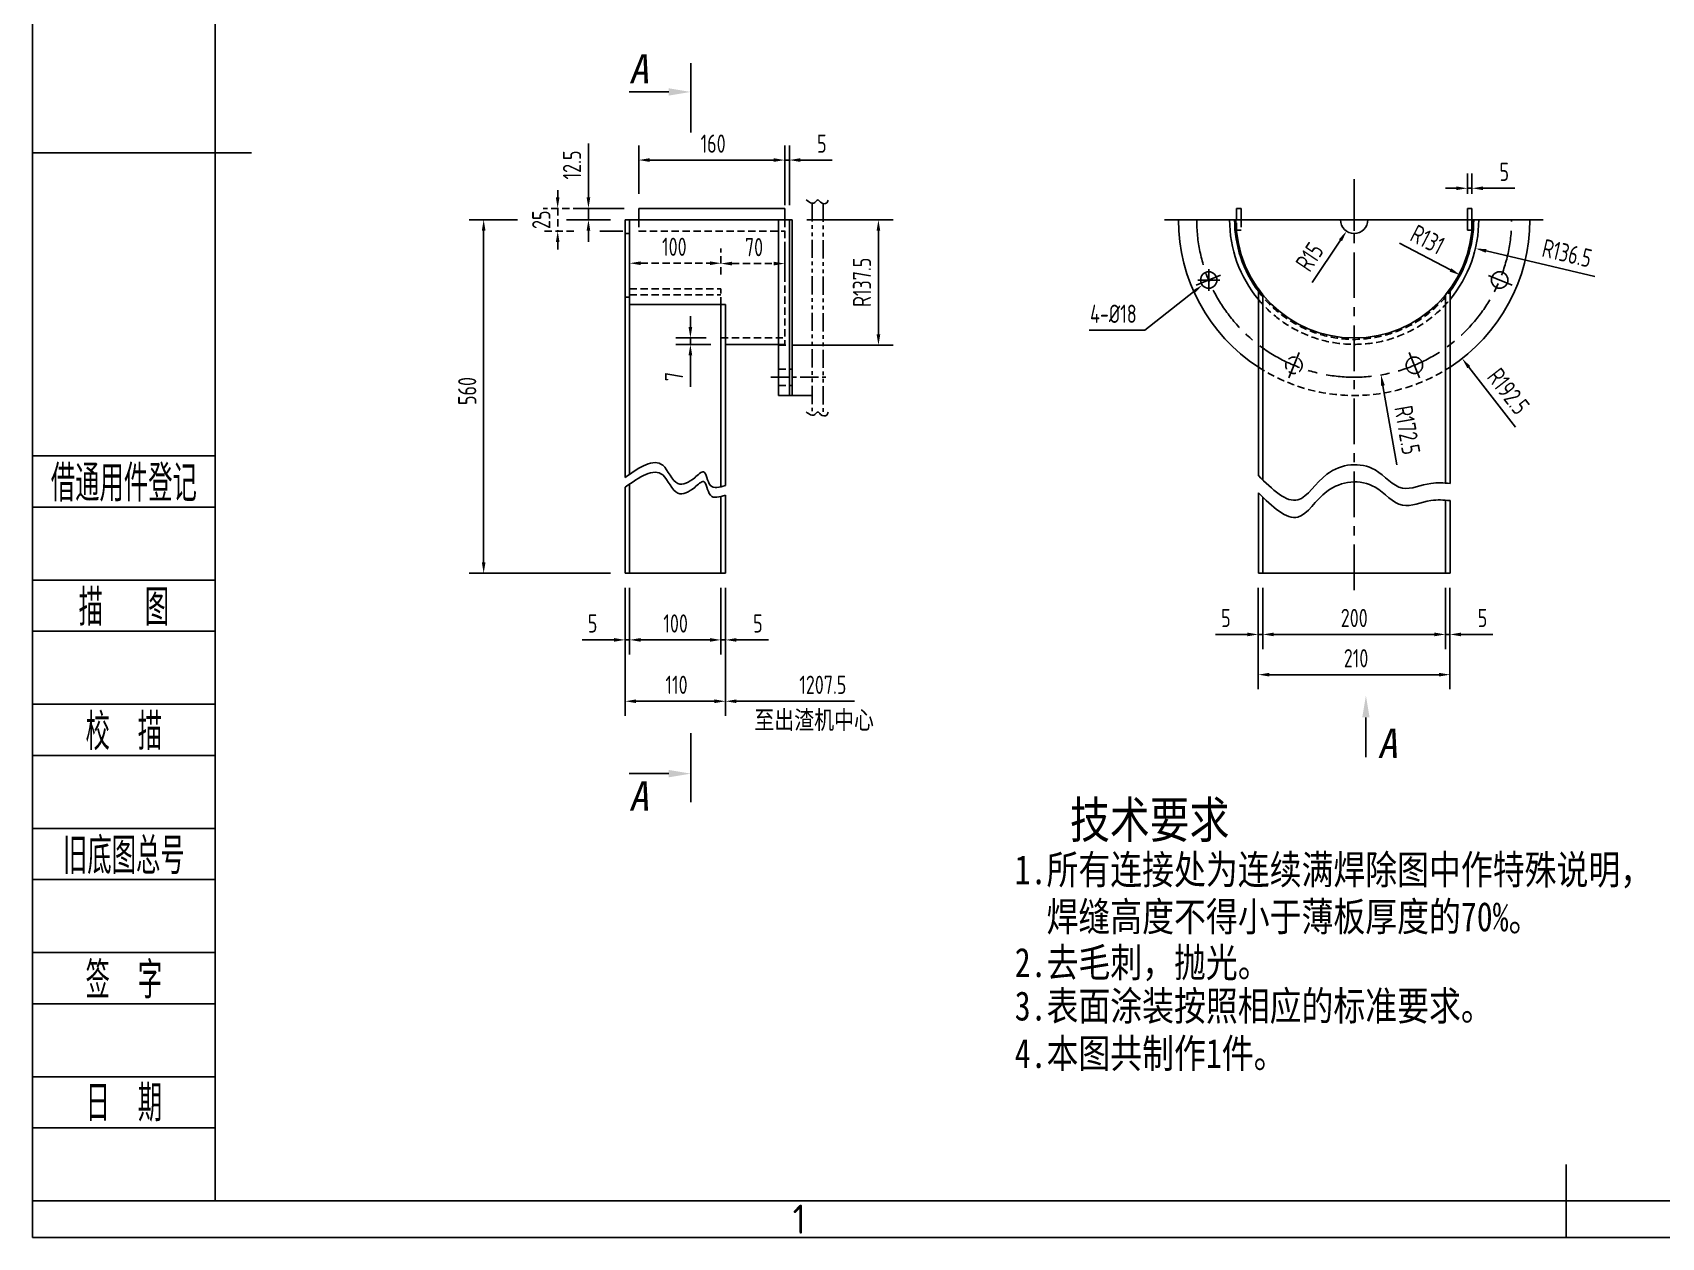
# Model space of a CAD drawing. Header units: millimetres. Extents: x -200 to 3160, y -40 to 2336.
# Drawn here: x -200 to 1585, y -40 to 1280 of the extents above; entities that cross this region are included whole.
import ezdxf
from ezdxf.enums import TextEntityAlignment as Align

# ---------------------------------------------------------------- set-up
doc = ezdxf.new("R2010")
doc.units = ezdxf.units.MM
doc.header["$LTSCALE"] = 80
for name, pattern in [('CENTER', [2, 1.25, -0.25, 0.25, -0.25]), ('DASHED', [0.75, 0.5, -0.25]), ('PHANTOM', [2.5, 1.25, -0.25, 0.25, -0.25, 0.25, -0.25])]:
    doc.linetypes.add(name, pattern=pattern)
for name, color, linetype in [('1轮廓实线层', 2, 'Continuous'), ('2细线层', 3, 'Continuous'), ('3中心线层', 1, 'CENTER'), ('4虚线层', 6, 'DASHED'), ('6文字层', 3, 'Continuous'), ('7标注层', 4, 'Continuous'), ('8符号标注层', 1, 'Continuous'), ('9双点划线层', 3, 'PHANTOM'), ('图框层', 7, 'Continuous')]:
    doc.layers.add(name, color=color, linetype=linetype)
doc.styles.add('PC_TEXTSTYLE', font='isocp.shx', dxfattribs={"width": 0.8, "bigfont": 'hzfs.shx'})
doc.styles.add('SYSTEM1', font='SIMKAI.TTF', dxfattribs={"width": 0.75})
doc.dimstyles.new('TH_GBDIM', dxfattribs={"dimscale": 8, "dimtxt": 2.5, "dimasz": 1.5, "dimexe": 2, "dimexo": 2, "dimgap": 1, "dimtad": 1, "dimdec": 1, "dimzin": 12, "dimdsep": 46, "dimtxsty": 'PC_TEXTSTYLE', "dimcen": 1.5, "dimclrd": 4, "dimclre": 4, "dimclrt": 3, "dimadec": 0, "dimazin": 0, "dimtfac": 0.714286, "dimtdec": 1, "dimtmove": 0, "dimatfit": 3, "dimfxl": 0, "dimtzin": 0, "dimlwd": -1, "dimlwe": -1, "dimarcsym": 0})

# ---------------------------------------------------------------- blocks, each defined once
blk = doc.blocks.new('*D16')
at = {"layer": '7标注层', "color": 4, "ltscale": 4}
blk.add_line((1297.4, 1048.9), (1353.4, 1019.7), dxfattribs=at)
blk.add_solid([(1354.4, 1021.5), (1352.5, 1017.9), (1364.1, 1014.1)], dxfattribs=at)
at = {"layer": 'Defpoints', "color": 0, "ltscale": 4}
for p in [(1247.9, 1074.7), (1364.1, 1014.1)]:
    blk.add_point(p, dxfattribs=at)
at = {"layer": '7标注层', "color": 3, "ltscale": 4, "insert": (1328.4, 1053), "char_height": 20, "attachment_point": 5, "rotation": 332.4571, "style": 'PC_TEXTSTYLE'}
blk.add_mtext('R131{}{}', dxfattribs=at)
blk = doc.blocks.new('*D17')
at = {"layer": '7标注层', "color": 4, "ltscale": 4}
for p, q in [((1235.9, 1074.7), (1259.9, 1074.7)), ((1247.9, 1062.7), (1247.9, 1086.7)), ((1424.5, 847.7), (1373.5, 913.3))]:
    blk.add_line(p, q, dxfattribs=at)
blk.add_solid([(1375.1, 914.5), (1371.9, 912.1), (1366.1, 922.8)], dxfattribs=at)
at = {"layer": 'Defpoints', "color": 0, "ltscale": 4}
for p in [(1247.9, 1074.7), (1366.1, 922.8)]:
    blk.add_point(p, dxfattribs=at)
at = {"layer": '7标注层', "color": 3, "ltscale": 4, "insert": (1416.9, 886.8), "char_height": 20, "attachment_point": 5, "rotation": 307.8736, "style": 'PC_TEXTSTYLE'}
blk.add_mtext('R192.5', dxfattribs=at)
blk = doc.blocks.new('*D18')
at = {"layer": '7标注层', "color": 4, "ltscale": 4}
for p, q in [((1235.9, 1074.7), (1259.9, 1074.7)), ((1247.9, 1062.7), (1247.9, 1086.7)), ((1511.6, 1012.5), (1392.5, 1040.6))]:
    blk.add_line(p, q, dxfattribs=at)
blk.add_solid([(1392.9, 1042.5), (1392, 1038.6), (1380.8, 1043.3)], dxfattribs=at)
at = {"layer": 'Defpoints', "color": 0, "ltscale": 4}
for p in [(1247.9, 1074.7), (1380.8, 1043.3)]:
    blk.add_point(p, dxfattribs=at)
at = {"layer": '7标注层', "color": 3, "ltscale": 4, "insert": (1481.2, 1038.1), "char_height": 20, "attachment_point": 5, "rotation": 346.7167, "style": 'PC_TEXTSTYLE'}
blk.add_mtext('R136.5', dxfattribs=at)
blk = doc.blocks.new('*D19')
at = {"layer": '7标注层', "color": 4, "ltscale": 4}
for p, q in [((1235.9, 1074.7), (1259.9, 1074.7)), ((1247.9, 1062.7), (1247.9, 1086.7)), ((1201.8, 1005.9), (1232.9, 1052.3))]:
    blk.add_line(p, q, dxfattribs=at)
blk.add_solid([(1231.2, 1053.4), (1234.6, 1051.2), (1239.6, 1062.2)], dxfattribs=at)
at = {"layer": 'Defpoints', "color": 0, "ltscale": 4}
for p in [(1247.9, 1074.7), (1239.6, 1062.2)]:
    blk.add_point(p, dxfattribs=at)
at = {"layer": '7标注层', "color": 3, "ltscale": 4, "insert": (1199.1, 1034.1), "char_height": 20, "attachment_point": 5, "rotation": 56.2029, "style": 'PC_TEXTSTYLE'}
blk.add_mtext('R15', dxfattribs=at)
blk = doc.blocks.new('*D20')
at = {"layer": '7标注层', "color": 4, "ltscale": 4}
for p, q in [((1235.9, 1074.7), (1259.9, 1074.7)), ((1247.9, 1062.7), (1247.9, 1086.7)), ((1294.5, 806.3), (1279.5, 892.9))]:
    blk.add_line(p, q, dxfattribs=at)
blk.add_solid([(1281.5, 893.3), (1277.5, 892.6), (1277.4, 904.8)], dxfattribs=at)
at = {"layer": 'Defpoints', "color": 0, "ltscale": 4}
for p in [(1247.9, 1074.7), (1277.4, 904.8)]:
    blk.add_point(p, dxfattribs=at)
at = {"layer": '7标注层', "color": 3, "ltscale": 4, "insert": (1306.2, 844.3), "char_height": 20, "attachment_point": 5, "rotation": 279.848, "style": 'PC_TEXTSTYLE'}
blk.add_mtext('R172.5', dxfattribs=at)
blk = doc.blocks.new('*D21')
at = {"layer": '7标注层', "color": 4, "ltscale": 4}
for p, q in [((1371.9, 1103.2), (1371.9, 1125.2)), ((1376.9, 1103.2), (1376.9, 1125.2)), ((1359.9, 1109.2), (1347.9, 1109.2)), ((1371.9, 1109.2), (1376.9, 1109.2)), ((1388.9, 1109.2), (1424, 1109.2))]:
    blk.add_line(p, q, dxfattribs=at)
for points in [[(1359.9, 1111.2), (1359.9, 1107.2), (1371.9, 1109.2)], [(1388.9, 1111.2), (1388.9, 1107.2), (1376.9, 1109.2)]]:
    blk.add_solid(points, dxfattribs=at)
at = {"layer": 'Defpoints', "color": 0, "ltscale": 4}
for p in [(1371.9, 1109.2), (1371.9, 1087.2), (1376.9, 1087.2)]:
    blk.add_point(p, dxfattribs=at)
at = {"layer": '7标注层', "color": 3, "ltscale": 4, "insert": (1412.4, 1127.2), "char_height": 20, "attachment_point": 5, "style": 'PC_TEXTSTYLE'}
blk.add_mtext('5', dxfattribs=at)
blk = doc.blocks.new('*D22')
at = {"layer": '7标注层', "color": 4, "ltscale": 4}
for p, q in [((1147.9, 671.5), (1147.9, 604.5)), ((1347.9, 671.5), (1347.9, 604.5)), ((1159.9, 620.5), (1335.9, 620.5))]:
    blk.add_line(p, q, dxfattribs=at)
for points in [[(1159.9, 622.5), (1159.9, 618.5), (1147.9, 620.5)], [(1335.9, 622.5), (1335.9, 618.5), (1347.9, 620.5)]]:
    blk.add_solid(points, dxfattribs=at)
at = {"layer": 'Defpoints', "color": 0, "ltscale": 4}
for p in [(1147.9, 687.5), (1347.9, 687.5), (1347.9, 620.5)]:
    blk.add_point(p, dxfattribs=at)
at = {"layer": '7标注层', "color": 3, "ltscale": 4, "insert": (1248, 638.5), "char_height": 20, "attachment_point": 5, "style": 'PC_TEXTSTYLE'}
blk.add_mtext('200', dxfattribs=at)
blk = doc.blocks.new('*D23')
at = {"layer": '7标注层', "color": 4, "ltscale": 4}
for p, q in [((1142.9, 671.5), (1142.9, 604.5)), ((1147.9, 671.5), (1147.9, 604.5)), ((1130.9, 620.5), (1095.9, 620.5)), ((1147.9, 620.5), (1142.9, 620.5)), ((1159.9, 620.5), (1171.9, 620.5))]:
    blk.add_line(p, q, dxfattribs=at)
for points in [[(1130.9, 622.5), (1130.9, 618.5), (1142.9, 620.5)], [(1159.9, 622.5), (1159.9, 618.5), (1147.9, 620.5)]]:
    blk.add_solid(points, dxfattribs=at)
at = {"layer": 'Defpoints', "color": 0, "ltscale": 4}
for p in [(1142.9, 687.5), (1147.9, 687.5), (1147.9, 620.5)]:
    blk.add_point(p, dxfattribs=at)
at = {"layer": '7标注层', "color": 3, "ltscale": 4, "insert": (1107.4, 638.5), "char_height": 20, "attachment_point": 5, "style": 'PC_TEXTSTYLE'}
blk.add_mtext('5', dxfattribs=at)
blk = doc.blocks.new('*D24')
at = {"layer": '7标注层', "color": 4, "ltscale": 4}
for p, q in [((1347.9, 671.5), (1347.9, 604.5)), ((1352.9, 671.5), (1352.9, 604.5)), ((1335.9, 620.5), (1323.9, 620.5)), ((1347.9, 620.5), (1352.9, 620.5)), ((1364.9, 620.5), (1400, 620.5))]:
    blk.add_line(p, q, dxfattribs=at)
for points in [[(1335.9, 622.5), (1335.9, 618.5), (1347.9, 620.5)], [(1364.9, 622.5), (1364.9, 618.5), (1352.9, 620.5)]]:
    blk.add_solid(points, dxfattribs=at)
at = {"layer": 'Defpoints', "color": 0, "ltscale": 4}
for p in [(1347.9, 687.5), (1352.9, 687.5), (1352.9, 620.5)]:
    blk.add_point(p, dxfattribs=at)
at = {"layer": '7标注层', "color": 3, "ltscale": 4, "insert": (1388.5, 638.5), "char_height": 20, "attachment_point": 5, "style": 'PC_TEXTSTYLE'}
blk.add_mtext('5', dxfattribs=at)
blk = doc.blocks.new('*D25')
at = {"layer": '7标注层', "color": 4, "ltscale": 4}
for p, q in [((1142.9, 671.5), (1142.9, 560.4)), ((1352.9, 671.5), (1352.9, 560.4)), ((1154.9, 576.4), (1340.9, 576.4))]:
    blk.add_line(p, q, dxfattribs=at)
for points in [[(1154.9, 578.4), (1154.9, 574.4), (1142.9, 576.4)], [(1340.9, 578.4), (1340.9, 574.4), (1352.9, 576.4)]]:
    blk.add_solid(points, dxfattribs=at)
at = {"layer": 'Defpoints', "color": 0, "ltscale": 4}
for p in [(1142.9, 687.5), (1352.9, 687.5), (1352.9, 576.4)]:
    blk.add_point(p, dxfattribs=at)
at = {"layer": '7标注层', "color": 3, "ltscale": 4, "insert": (1250, 594.4), "char_height": 20, "attachment_point": 5, "style": 'PC_TEXTSTYLE'}
blk.add_mtext('210', dxfattribs=at)
blk = doc.blocks.new('*D26')
at = {"layer": '7标注层', "color": 4, "ltscale": 4}
for p, q in [((1088.6, 996.7), (1088.6, 1020.7)), ((1076.6, 1008.7), (1100.6, 1008.7)), ((1072, 995.7), (1018.5, 953.7)), ((1018.5, 953.7), (957.7, 953.7))]:
    blk.add_line(p, q, dxfattribs=at)
blk.add_solid([(1070.8, 997.3), (1073.3, 994.2), (1081.5, 1003.1)], dxfattribs=at)
at = {"layer": 'Defpoints', "color": 0, "ltscale": 4}
for p in [(1081.5, 1003.1), (1095.6, 1014.3)]:
    blk.add_point(p, dxfattribs=at)
at = {"layer": '7标注层', "color": 3, "ltscale": 4, "insert": (984.1, 971.7), "char_height": 20, "attachment_point": 5, "style": 'PC_TEXTSTYLE'}
blk.add_mtext('4-%%c18{}{}', dxfattribs=at)
blk = doc.blocks.new('*D37')
at = {"layer": '7标注层', "color": 4, "ltscale": 4}
for p, q in [((648.1, 1074.7), (742.7, 1074.7)), ((726.7, 1062.7), (726.7, 949.2)), ((645.1, 937.2), (742.7, 937.2))]:
    blk.add_line(p, q, dxfattribs=at)
for points in [[(724.7, 1062.7), (728.7, 1062.7), (726.7, 1074.7)], [(724.7, 949.2), (728.7, 949.2), (726.7, 937.2)]]:
    blk.add_solid(points, dxfattribs=at)
at = {"layer": 'Defpoints', "color": 0, "ltscale": 4}
for p in [(632.1, 1074.7), (629.1, 937.2), (726.7, 937.2)]:
    blk.add_point(p, dxfattribs=at)
at = {"layer": '7标注层', "color": 3, "ltscale": 4, "insert": (708.7, 1006.2), "char_height": 20, "attachment_point": 5, "rotation": 90, "style": 'PC_TEXTSTYLE'}
blk.add_mtext('R137.5{}{}', dxfattribs=at)
blk = doc.blocks.new('*D36')
at = {"layer": '7标注层', "color": 4, "ltscale": 4}
for p, q in [((520.7, 957.2), (520.7, 969.2)), ((538.1, 945.2), (504.7, 945.2)), ((543.1, 938.2), (504.7, 938.2)), ((520.7, 945.2), (520.7, 938.2)), ((520.7, 926.2), (520.7, 891.8))]:
    blk.add_line(p, q, dxfattribs=at)
for points in [[(518.7, 957.2), (522.7, 957.2), (520.7, 945.2)], [(518.7, 926.2), (522.7, 926.2), (520.7, 938.2)]]:
    blk.add_solid(points, dxfattribs=at)
at = {"layer": 'Defpoints', "color": 0, "ltscale": 4}
for p in [(520.7, 938.2), (554.1, 945.2), (559.1, 938.2)]:
    blk.add_point(p, dxfattribs=at)
at = {"layer": '7标注层', "color": 3, "ltscale": 4, "insert": (502.7, 903), "char_height": 20, "attachment_point": 5, "rotation": 90, "style": 'PC_TEXTSTYLE'}
blk.add_mtext('7', dxfattribs=at)
blk = doc.blocks.new('*D38')
at = {"layer": '7标注层', "color": 4, "ltscale": 4}
for p, q in [((624.1, 1090.7), (624.1, 1156.1)), ((629.1, 1090.7), (629.1, 1156.1)), ((612.1, 1140.1), (600.1, 1140.1)), ((624.1, 1140.1), (629.1, 1140.1)), ((641.1, 1140.1), (676.2, 1140.1))]:
    blk.add_line(p, q, dxfattribs=at)
for points in [[(612.1, 1142.1), (612.1, 1138.1), (624.1, 1140.1)], [(641.1, 1142.1), (641.1, 1138.1), (629.1, 1140.1)]]:
    blk.add_solid(points, dxfattribs=at)
at = {"layer": 'Defpoints', "color": 0, "ltscale": 4}
for p in [(629.1, 1140.1), (624.1, 1074.7), (629.1, 1074.7)]:
    blk.add_point(p, dxfattribs=at)
at = {"layer": '7标注层', "color": 3, "ltscale": 4, "insert": (664.7, 1158.1), "char_height": 20, "attachment_point": 5, "style": 'PC_TEXTSTYLE'}
blk.add_mtext('5', dxfattribs=at)
blk = doc.blocks.new('*D39')
at = {"layer": '7标注层', "color": 4, "ltscale": 4}
for p, q in [((464.1, 1103.2), (464.1, 1156.1)), ((624.1, 1103.2), (624.1, 1156.1)), ((476.1, 1140.1), (612.1, 1140.1))]:
    blk.add_line(p, q, dxfattribs=at)
for points in [[(476.1, 1142.1), (476.1, 1138.1), (464.1, 1140.1)], [(612.1, 1142.1), (612.1, 1138.1), (624.1, 1140.1)]]:
    blk.add_solid(points, dxfattribs=at)
at = {"layer": 'Defpoints', "color": 0, "ltscale": 4}
for p in [(624.1, 1140.1), (464.1, 1087.2), (624.1, 1087.2)]:
    blk.add_point(p, dxfattribs=at)
at = {"layer": '7标注层', "color": 3, "ltscale": 4, "insert": (545.6, 1158.1), "char_height": 20, "attachment_point": 5, "style": 'PC_TEXTSTYLE'}
blk.add_mtext('160', dxfattribs=at)
blk = doc.blocks.new('*D40')
at = {"layer": '4虚线层', "color": 4, "ltscale": 0.2}
for p, q in [((454.1, 1014.9), (454.1, 1043.1)), ((554.1, 1014.9), (554.1, 1043.1)), ((466.1, 1027.1), (542.1, 1027.1))]:
    blk.add_line(p, q, dxfattribs=at)
for points in [[(466.1, 1029.1), (466.1, 1025.1), (454.1, 1027.1)], [(542.1, 1029.1), (542.1, 1025.1), (554.1, 1027.1)]]:
    blk.add_solid(points, dxfattribs=at)
at = {"layer": 'Defpoints', "color": 0, "ltscale": 0.2}
for p in [(554.1, 1027.1), (454.1, 998.9), (554.1, 998.9)]:
    blk.add_point(p, dxfattribs=at)
at = {"layer": '4虚线层', "color": 3, "ltscale": 0.2, "insert": (503.1, 1045.1), "char_height": 20, "attachment_point": 5, "style": 'PC_TEXTSTYLE'}
blk.add_mtext('100', dxfattribs=at)
blk = doc.blocks.new('*D41')
at = {"layer": '4虚线层', "color": 4, "ltscale": 0.2}
for p, q in [((554.1, 1014.9), (554.1, 1042.7)), ((624.1, 1014.9), (624.1, 1042.7)), ((566.1, 1026.7), (612.1, 1026.7))]:
    blk.add_line(p, q, dxfattribs=at)
for points in [[(566.1, 1028.7), (566.1, 1024.7), (554.1, 1026.7)], [(612.1, 1028.7), (612.1, 1024.7), (624.1, 1026.7)]]:
    blk.add_solid(points, dxfattribs=at)
at = {"layer": 'Defpoints', "color": 0, "ltscale": 0.2}
for p in [(624.1, 1026.7), (554.1, 998.9), (624.1, 998.9)]:
    blk.add_point(p, dxfattribs=at)
at = {"layer": '4虚线层', "color": 3, "ltscale": 0.2, "insert": (590.4, 1044.7), "char_height": 20, "attachment_point": 5, "style": 'PC_TEXTSTYLE'}
blk.add_mtext('70', dxfattribs=at)
blk = doc.blocks.new('*D42')
at = {"layer": '7标注层', "color": 4, "ltscale": 4}
for p, q in [((409, 1099.2), (409, 1158.3)), ((448.1, 1087.2), (393, 1087.2)), ((433.1, 1074.7), (393, 1074.7)), ((409, 1074.7), (409, 1087.2)), ((409, 1062.7), (409, 1050.7))]:
    blk.add_line(p, q, dxfattribs=at)
for points in [[(407, 1099.2), (411, 1099.2), (409, 1087.2)], [(407, 1062.7), (411, 1062.7), (409, 1074.7)]]:
    blk.add_solid(points, dxfattribs=at)
at = {"layer": 'Defpoints', "color": 0, "ltscale": 4}
for p in [(409, 1074.7), (449.1, 1074.7), (464.1, 1087.2)]:
    blk.add_point(p, dxfattribs=at)
at = {"layer": '7标注层', "color": 3, "ltscale": 4, "insert": (391, 1134.7), "char_height": 20, "attachment_point": 5, "rotation": 90, "style": 'PC_TEXTSTYLE'}
blk.add_mtext('12.5', dxfattribs=at)
blk = doc.blocks.new('*D43')
at = {"layer": '4虚线层', "color": 4, "ltscale": 0.2}
for p, q in [((375.3, 1099.2), (375.3, 1111.2)), ((448.1, 1087.2), (359.3, 1087.2)), ((375.3, 1087.2), (375.3, 1062.2)), ((393, 1062.2), (359.3, 1062.2)), ((375.3, 1050.2), (375.3, 1038.2))]:
    blk.add_line(p, q, dxfattribs=at)
for points in [[(373.3, 1099.2), (377.3, 1099.2), (375.3, 1087.2)], [(373.3, 1050.2), (377.3, 1050.2), (375.3, 1062.2)]]:
    blk.add_solid(points, dxfattribs=at)
at = {"layer": 'Defpoints', "color": 0, "ltscale": 0.2}
for p in [(464.1, 1087.2), (375.3, 1062.2), (409, 1062.2)]:
    blk.add_point(p, dxfattribs=at)
at = {"layer": '4虚线层', "color": 3, "ltscale": 0.2, "insert": (357.3, 1074.7), "char_height": 20, "attachment_point": 5, "rotation": 90, "style": 'PC_TEXTSTYLE'}
blk.add_mtext('25', dxfattribs=at)
blk = doc.blocks.new('*D44')
at = {"layer": '7标注层', "color": 4, "ltscale": 4}
for p, q in [((331.3, 1074.7), (278.2, 1074.7)), ((294.2, 1062.7), (294.2, 699.5)), ((433.1, 687.5), (278.2, 687.5))]:
    blk.add_line(p, q, dxfattribs=at)
for points in [[(292.2, 1062.7), (296.2, 1062.7), (294.2, 1074.7)], [(292.2, 699.5), (296.2, 699.5), (294.2, 687.5)]]:
    blk.add_solid(points, dxfattribs=at)
at = {"layer": 'Defpoints', "color": 0, "ltscale": 4}
for p in [(347.3, 1074.7), (294.2, 687.5), (449.1, 687.5)]:
    blk.add_point(p, dxfattribs=at)
at = {"layer": '7标注层', "color": 3, "ltscale": 4, "insert": (276.2, 887.1), "char_height": 20, "attachment_point": 5, "rotation": 90, "style": 'PC_TEXTSTYLE'}
blk.add_mtext('560{}{}', dxfattribs=at)
blk = doc.blocks.new('*D45')
at = {"layer": '7标注层', "color": 4, "ltscale": 4}
for p, q in [((454.1, 671.5), (454.1, 598.5)), ((554.1, 671.5), (554.1, 598.5)), ((466.1, 614.5), (542.1, 614.5))]:
    blk.add_line(p, q, dxfattribs=at)
for points in [[(466.1, 616.5), (466.1, 612.5), (454.1, 614.5)], [(542.1, 616.5), (542.1, 612.5), (554.1, 614.5)]]:
    blk.add_solid(points, dxfattribs=at)
at = {"layer": 'Defpoints', "color": 0, "ltscale": 4}
for p in [(454.1, 687.5), (554.1, 687.5), (554.1, 614.5)]:
    blk.add_point(p, dxfattribs=at)
at = {"layer": '7标注层', "color": 3, "ltscale": 4, "insert": (504.5, 632.5), "char_height": 20, "attachment_point": 5, "style": 'PC_TEXTSTYLE'}
blk.add_mtext('100', dxfattribs=at)
blk = doc.blocks.new('*D46')
at = {"layer": '7标注层', "color": 4, "ltscale": 4}
for p, q in [((449.1, 671.5), (449.1, 598.5)), ((454.1, 671.5), (454.1, 598.5)), ((437.1, 614.5), (402.1, 614.5)), ((454.1, 614.5), (449.1, 614.5)), ((466.1, 614.5), (478.1, 614.5))]:
    blk.add_line(p, q, dxfattribs=at)
for points in [[(437.1, 616.5), (437.1, 612.5), (449.1, 614.5)], [(466.1, 616.5), (466.1, 612.5), (454.1, 614.5)]]:
    blk.add_solid(points, dxfattribs=at)
at = {"layer": 'Defpoints', "color": 0, "ltscale": 4}
for p in [(449.1, 687.5), (454.1, 687.5), (449.1, 614.5)]:
    blk.add_point(p, dxfattribs=at)
at = {"layer": '7标注层', "color": 3, "ltscale": 4, "insert": (413.6, 632.5), "char_height": 20, "attachment_point": 5, "style": 'PC_TEXTSTYLE'}
blk.add_mtext('5', dxfattribs=at)
blk = doc.blocks.new('*D47')
at = {"layer": '7标注层', "color": 4, "ltscale": 4}
for p, q in [((554.1, 671.5), (554.1, 598.5)), ((559.1, 671.5), (559.1, 598.5)), ((542.1, 614.5), (530.1, 614.5)), ((554.1, 614.5), (559.1, 614.5)), ((571.1, 614.5), (606.2, 614.5))]:
    blk.add_line(p, q, dxfattribs=at)
for points in [[(542.1, 616.5), (542.1, 612.5), (554.1, 614.5)], [(571.1, 616.5), (571.1, 612.5), (559.1, 614.5)]]:
    blk.add_solid(points, dxfattribs=at)
at = {"layer": 'Defpoints', "color": 0, "ltscale": 4}
for p in [(554.1, 687.5), (559.1, 687.5), (559.1, 614.5)]:
    blk.add_point(p, dxfattribs=at)
at = {"layer": '7标注层', "color": 3, "ltscale": 4, "insert": (594.7, 632.5), "char_height": 20, "attachment_point": 5, "style": 'PC_TEXTSTYLE'}
blk.add_mtext('5', dxfattribs=at)
blk = doc.blocks.new('*D48')
at = {"layer": '7标注层', "color": 4, "ltscale": 4}
for p, q in [((449.1, 671.5), (449.1, 531.3)), ((559.1, 671.5), (559.1, 531.3)), ((461.1, 547.3), (547.1, 547.3))]:
    blk.add_line(p, q, dxfattribs=at)
for points in [[(461.1, 549.3), (461.1, 545.3), (449.1, 547.3)], [(547.1, 549.3), (547.1, 545.3), (559.1, 547.3)]]:
    blk.add_solid(points, dxfattribs=at)
at = {"layer": 'Defpoints', "color": 0, "ltscale": 4}
for p in [(449.1, 687.5), (559.1, 687.5), (559.1, 547.3)]:
    blk.add_point(p, dxfattribs=at)
at = {"layer": '7标注层', "color": 3, "ltscale": 4, "insert": (505.5, 565.3), "char_height": 20, "attachment_point": 5, "style": 'PC_TEXTSTYLE'}
blk.add_mtext('110', dxfattribs=at)
blk = doc.blocks.new('*D49')
at = {"layer": '7标注层', "color": 4, "ltscale": 4}
for p, q in [((559.1, 671.5), (559.1, 531.3)), ((571.1, 547.3), (700.6, 547.3))]:
    blk.add_line(p, q, dxfattribs=at)
blk.add_solid([(571.1, 549.3), (571.1, 545.3), (559.1, 547.3)], dxfattribs=at)
at = {"layer": 'Defpoints', "color": 0, "ltscale": 4}
for p in [(559.1, 687.5), (619.1, 687.5), (619.1, 547.3)]:
    blk.add_point(p, dxfattribs=at)
at = {"layer": '7标注层', "color": 3, "ltscale": 4, "insert": (665.8, 565.3), "char_height": 20, "attachment_point": 5, "style": 'PC_TEXTSTYLE'}
blk.add_mtext('1207.5{}{}', dxfattribs=at)
blk = doc.blocks.new('PC_FJL_BLOCK')
at = {"layer": '2细线层'}
for p, q in [((-25, 102), (0, 102)), ((-25, 95), (0, 95)), ((-25, 85), (0, 85)), ((-25, 78), (0, 78)), ((-25, 68), (0, 68)), ((-25, 61), (0, 61)), ((-25, 51), (0, 51)), ((-25, 44), (0, 44)), ((-25, 34), (0, 34)), ((-25, 27), (0, 27)), ((-25, 17), (0, 17)), ((-25, 10), (0, 10)), ((-25, 0), (0, 0))]:
    blk.add_line(p, q, dxfattribs=at)
at = {"layer": '6文字层', "color": 3, "style": 'PC_TEXTSTYLE'}
for s, width, p in [('借通用件登记', 0.667, (-12.5, 98.5)), ('描   图', 0.6667, (-12.5, 81.5)), ('校  描', 0.667, (-12.5, 64.5)), ('旧底图总号', 0.667, (-12.5, 47.5)), ('签  字', 0.667, (-12.5, 30.5)), ('日  期', 0.667, (-12.49, 13.6))]:
    blk.add_text(s, height=5, dxfattribs=dict(at, width=width)).set_placement(p, align=Align.MIDDLE)
at = {"layer": '6文字层', "style": 'PC_TEXTSTYLE'}
for tag, width, p, p2 in [('借通用件登记', 0.671328, (-23.44, 86.36), (-1.25, 86.36)), ('描图', 2.120922, (-23.44, 69.36), (-1.25, 69.36)), ('校图', 2.149976, (-23.75, 52.06), (-1.25, 52.06)), ('旧底图总号', 0.761452, (-22.84, 35.67), (-1.86, 35.67)), ('签字', 2.026939, (-23.14, 18.37), (-1.56, 18.37)), ('日期', 1.89999, (-22.84, 1.37), (-2.17, 1.37))]:
    blk.add_attdef(tag, text='', height=5, dxfattribs=dict(at, width=width)).set_placement(p, p2, align=Align.FIT)

msp = doc.modelspace()

# ---------------------------------------------------------------- linework, layer by layer
at = {"layer": '1轮廓实线层', "color": 2}
for p, q in [((521.06, 1170.47), (521.06, 1246.15)), ((497.06, 1214.71), (453.44, 1214.71)), ((1260.76, 529.58), (1260.76, 485.95)), ((521.06, 512.25), (521.06, 436.58)), ((497.06, 468.01), (453.44, 468.01))]:
    msp.add_line(p, q, dxfattribs=at)
at = {"layer": '1轮廓实线层', "ltscale": 4}
for p, q in [((-200, 1148), (40, 1148)), ((449.13, 1074.71), (449.13, 792.41)), ((449.13, 1074.71), (632.13, 1074.71)), ((454.13, 1074.71), (454.13, 795.88)), ((464.13, 1087.21), (464.13, 1074.71)), ((624.13, 1087.21), (464.13, 1087.21)), ((617.13, 1074.71), (617.13, 882.21)), ((624.13, 1074.71), (624.13, 1087.21)), ((629.13, 1074.71), (629.13, 882.21)), ((632.13, 882.21), (632.13, 1074.71)), ((1055.43, 1074.71), (1232.93, 1074.71)), ((1118.94, 1074.71), (1118.94, 1087.21)), ((1118.94, 1087.21), (1123.94, 1087.21)), ((1123.94, 1087.21), (1123.94, 1074.71)), ((1262.93, 1074.71), (1440.43, 1074.71)), ((1376.92, 1087.21), (1371.92, 1087.21)), ((1371.92, 1087.21), (1371.92, 1074.71)), ((1376.92, 1074.71), (1376.92, 1087.21)), ((454.13, 981.8), (559.13, 981.8)), ((554.13, 981.8), (554.13, 782.13)), ((559.13, 981.8), (559.13, 783.56)), ((1142.93, 998.91), (1142.93, 794.52)), ((1142.93, 998.91), (1147.93, 992.43)), ((1147.93, 992.43), (1147.93, 789.63)), ((1352.93, 998.91), (1347.93, 992.43)), ((1347.93, 992.43), (1347.93, 786.33)), ((1352.93, 998.91), (1352.93, 785.95)), ((559.13, 938.21), (624.13, 938.21)), ((617.13, 882.21), (632.13, 882.21)), ((454.13, 785.27), (454.13, 687.45)), ((449.13, 781.8), (449.13, 687.45)), ((554.13, 771.52), (554.13, 687.45)), ((559.13, 772.95), (559.13, 687.45)), ((1142.93, 775.71), (1142.93, 687.45)), ((1147.93, 770.82), (1147.93, 687.45)), ((1347.93, 767.51), (1347.93, 687.45)), ((1352.93, 767.14), (1352.93, 687.45)), ((559.13, 687.45), (449.13, 687.45)), ((1142.93, 687.45), (1352.93, 687.45)), ((1480, -40), (1480, 40))]:
    msp.add_line(p, q, dxfattribs=at)
for centre in [(1088.56, 1008.7), (1407.3, 1008.7)]:
    msp.add_circle(centre, 9, dxfattribs=at)
for radius, start, end in [(192.5, 180, 236.94427), (136.5, 180, 219.71514), (131, 180, 216.72386), (129.5, 180, 0), (15, 180, 0), (131, 323.27614, 360), (136.5, 320.28486, 0), (192.5, 303.05573, 0)]:
    msp.add_arc((1247.93, 1074.71), radius, start, end, dxfattribs=at)
at = {"layer": '1轮廓实线层', "color": 2}
for points in [[(497.06, 1218.71), (497.06, 1210.71), (521.06, 1214.71)], [(1264.76, 529.58), (1256.76, 529.58), (1260.76, 553.58)], [(497.06, 464.01), (497.06, 472.01), (521.06, 468.01)]]:
    msp.add_solid(points, dxfattribs=at)
at = {"layer": '2细线层', "ltscale": 4}
for p, q in [((-200, -40), (-200, 2336)), ((-200, -40), (-200, 0)), ((1480, -40), (1480, 0)), ((-200, -40), (3160, -40))]:
    msp.add_line(p, q, dxfattribs=at)
at = {"layer": '3中心线层', "ltscale": 0.5}
for p, q in [((1247.93, 1119.02), (1247.93, 660.59)), ((1040.09, 1074.71), (1455.07, 1074.71))]:
    msp.add_line(p, q, dxfattribs=at)
at = {"layer": '3中心线层', "ltscale": 4}
for p, q in [((1101.29, 1013.97), (1074.95, 1003.06)), ((1395.09, 1013.76), (1420.9, 1003.06)), ((1187.67, 929.23), (1176.28, 901.74)), ((1308.23, 929.14), (1319.58, 901.74))]:
    msp.add_line(p, q, dxfattribs=at)
at = {"layer": '3中心线层', "ltscale": 0.2}
msp.add_line((608.93, 902.21), (672.41, 902.21), dxfattribs=at)
at = {"layer": '3中心线层', "ltscale": 0.5}
msp.add_arc((1247.93, 1074.71), 172.5, 180, 0, dxfattribs=at)
at = {"layer": '4虚线层', "ltscale": 0.2}
for p, q in [((464.13, 1074.71), (464.13, 1062.21)), ((624.13, 1074.71), (624.13, 938.21)), ((1118.94, 1063.21), (1118.94, 1074.71)), ((1123.94, 1074.71), (1123.94, 1063.21)), ((454.13, 1059.71), (449.13, 1059.71)), ((464.13, 1062.21), (624.13, 1062.21)), ((1123.94, 1063.21), (1118.94, 1063.21)), ((449.13, 990.09), (454.13, 990.09)), ((454.13, 998.91), (554.13, 998.91)), ((454.13, 992.43), (554.13, 992.43)), ((554.13, 981.8), (554.13, 998.91)), ((554.13, 945.21), (624.13, 945.21)), ((617.13, 937.21), (629.13, 937.21)), ((617.13, 911.21), (632.13, 911.21)), ((617.13, 893.21), (632.13, 893.21))]:
    msp.add_line(p, q, dxfattribs=at)
at = {"layer": '4虚线层', "ltscale": 2}
for p, q in [((1371.92, 1074.71), (1371.92, 1063.21)), ((1376.92, 1063.21), (1376.92, 1074.71)), ((1371.92, 1063.21), (1376.92, 1063.21))]:
    msp.add_line(p, q, dxfattribs=at)
at = {"layer": '4虚线层', "ltscale": 0.2}
msp.add_circle((1181.92, 915.34), 9, dxfattribs=at)
at = {"layer": '4虚线层', "ltscale": 4}
msp.add_circle((1313.94, 915.34), 9, dxfattribs=at)
at = {"layer": '4虚线层', "ltscale": 0.2}
for radius, start, end in [(131, 216.72386, 323.27614), (136.5, 219.71514, 320.28486), (192.5, 236.94427, 303.05573)]:
    msp.add_arc((1247.93, 1074.71), radius, start, end, dxfattribs=at)
at = {"layer": '7标注层', "ltscale": 4}
for p, q in [((393.01, 1074.71), (384.82, 1074.71)), ((446.65, 1062.21), (421.59, 1062.21))]:
    msp.add_line(p, q, dxfattribs=at)
at = {"layer": '8符号标注层', "ltscale": 4}
for points in [[(647.57, 1096.6), (656.95, 1093.61), (660.5, 1096.39), (663.29, 1093.86), (670.14, 1093.1), (671.66, 1096.14)], [(647.57, 864.3), (656.95, 861.31), (660.5, 864.09), (663.29, 861.56), (670.14, 860.8), (671.66, 863.84)], [(449.13, 792.41), (490.38, 805.75), (507.1, 785.72), (525.41, 792.18), (535.11, 798.64), (542.65, 783.56), (559.13, 783.56)], [(449.13, 781.8), (490.38, 795.14), (507.1, 775.11), (525.41, 781.57), (535.11, 788.03), (542.65, 772.95), (559.13, 772.95)], [(1142.93, 794.52), (1186.32, 767.87), (1218.03, 795.94), (1270.84, 800.61), (1300.92, 780.75), (1332.04, 785.95), (1352.93, 785.95)], [(1142.93, 775.71), (1186.32, 749.06), (1218.03, 777.12), (1270.84, 781.8), (1300.92, 761.94), (1332.04, 767.14), (1352.93, 767.14)]]:
    msp.add_spline(points, degree=3, dxfattribs=at)
at = {"layer": '9双点划线层', "ltscale": 0.2}
for p, q in [((654.13, 1092.88), (654.13, 860.58)), ((666.13, 1092.38), (666.13, 860.08))]:
    msp.add_line(p, q, dxfattribs=at)
at = {"layer": '9双点划线层'}
for p, q in [((632.13, 937.21), (654.13, 937.21)), ((632.13, 882.21), (654.13, 882.21))]:
    msp.add_line(p, q, dxfattribs=at)
at = {"layer": '图框层', "ltscale": 4}
for q in [(0, 2296), (3120, 0)]:
    msp.add_line((0, 0), q, dxfattribs=at)

# ---------------------------------------------------------------- block references
at = {"layer": '图框层', "xscale": 8, "yscale": 8, "zscale": 8}
msp.add_blockref('PC_FJL_BLOCK', (0, 0), dxfattribs=at)

# ---------------------------------------------------------------- texts
at = {"layer": '6文字层', "ltscale": 4, "style": 'SYSTEM1', "oblique": 10}
for p in [(453.44, 1223.98), (1273.74, 485.22), (453.44, 427.41)]:
    msp.add_text('A', height=32, dxfattribs=at).set_placement(p)
at = {"layer": '6文字层', "ltscale": 4, "style": 'SYSTEM1', "width": 0.8}
msp.add_text('至出渣机中心', height=20, dxfattribs=at).set_placement((590.81, 516.86))
at = {"layer": '6文字层', "style": 'SYSTEM1', "width": 0.8}
msp.add_text('技术要求', height=40, dxfattribs=at).set_placement((1023.9, 385.46), align=Align.BOTTOM_CENTER)
for s, p in [('1.所有连接处为连续满焊除图中作特殊说明，', (876.05, 337.28)), ('  焊缝高度不得小于薄板厚度的70%。', (876.05, 285.76)), ('2.去毛刺，抛光。', (876.05, 235.57)), ('3.表面涂装按照相应的标准要求。', (876.05, 187.99)), ('4.本图共制作1件。', (876.05, 136.04))]:
    msp.add_text(s, height=32, dxfattribs=at).set_placement(p, align=Align.BOTTOM_LEFT)
at = {"layer": '6文字层', "style": 'PC_TEXTSTYLE'}
msp.add_text('1', height=32, dxfattribs=at).set_placement((640, -20), align=Align.MIDDLE)

# ---------------------------------------------------------------- dimensions: what is measured, and where the dimension line sits
at = {"layer": '4虚线层', "ltscale": 0.2}
dim = msp.add_linear_dim(base=(375.35, 1062.21), p1=(464.13, 1087.21), p2=(409.01, 1062.21), angle=90, dimstyle='TH_GBDIM', override={"dimgap": 1, "dimtad": 1, "dimdec": 1, "dimlfac": 1, "dimse1": 0, "dimse2": 0, "dimsd1": 0, "dimsd2": 0}, dxfattribs=at)
dim.commit()
dim.dimension.update_dxf_attribs({"geometry": '*D43', "text_midpoint": (375.35, 1074.71), "dimtype": 160})
for base, p1, p2, picture, middle in [((554.13, 1027.15), (454.13, 998.91), (554.13, 998.91), '*D40', (503.05, 1027.15)), ((624.13, 1026.69), (554.13, 998.91), (624.13, 998.91), '*D41', (590.43, 1026.69))]:
    dim = msp.add_linear_dim(base=base, p1=p1, p2=p2, dimstyle='TH_GBDIM', override={"dimgap": 1, "dimtad": 1, "dimdec": 1, "dimlfac": 1, "dimse1": 0, "dimse2": 0, "dimsd1": 0, "dimsd2": 0}, dxfattribs=at)
    dim.commit()
    dim.dimension.update_dxf_attribs({"geometry": picture, "text_midpoint": middle, "dimtype": 160})
at = {"layer": '7标注层', "ltscale": 4}
for base, p1, p2, angle, picture, middle in [((409.01, 1074.71), (464.13, 1087.21), (449.13, 1074.71), 90, '*D42', (409.01, 1134.74)), ((520.66, 938.21), (554.13, 945.21), (559.13, 938.21), 270, '*D36', (520.66, 903.01))]:
    dim = msp.add_linear_dim(base=base, p1=p1, p2=p2, angle=angle, dimstyle='TH_GBDIM', override={"dimgap": 1, "dimtad": 1, "dimdec": 1, "dimlfac": 1, "dimse1": 0, "dimse2": 0, "dimsd1": 0, "dimsd2": 0}, dxfattribs=at)
    dim.commit()
    dim.dimension.update_dxf_attribs({"geometry": picture, "text_midpoint": middle, "dimtype": 160})
for base, p1, p2, picture, middle in [((624.13, 1140.11), (464.13, 1087.21), (624.13, 1087.21), '*D39', (545.63, 1140.11)), ((629.13, 1140.11), (624.13, 1074.71), (629.13, 1074.71), '*D38', (664.66, 1140.11)), ((1371.92, 1109.18), (1376.92, 1087.21), (1371.92, 1087.21), '*D21', (1412.45, 1109.18)), ((449.13, 614.48), (454.13, 687.45), (449.13, 687.45), '*D46', (413.6, 614.48)), ((559.13, 547.3), (449.13, 687.45), (559.13, 687.45), '*D48', (505.45, 547.3)), ((554.13, 614.48), (454.13, 687.45), (554.13, 687.45), '*D45', (504.48, 614.48)), ((559.13, 614.48), (554.13, 687.45), (559.13, 687.45), '*D47', (594.66, 614.48)), ((1147.93, 620.53), (1142.93, 687.45), (1147.93, 687.45), '*D23', (1107.4, 620.53)), ((1352.93, 576.4), (1142.93, 687.45), (1352.93, 687.45), '*D25', (1249.95, 576.4)), ((1347.93, 620.53), (1147.93, 687.45), (1347.93, 687.45), '*D22', (1248.05, 620.53)), ((1352.93, 620.53), (1347.93, 687.45), (1352.93, 687.45), '*D24', (1388.46, 620.53))]:
    dim = msp.add_linear_dim(base=base, p1=p1, p2=p2, dimstyle='TH_GBDIM', override={"dimgap": 1, "dimtad": 1, "dimdec": 1, "dimlfac": 1, "dimse1": 0, "dimse2": 0, "dimsd1": 0, "dimsd2": 0}, dxfattribs=at)
    dim.commit()
    dim.dimension.update_dxf_attribs({"geometry": picture, "text_midpoint": middle, "dimtype": 160})
for base, p1, p2, angle, text, picture, middle in [((294.2, 687.45), (347.34, 1074.71), (449.13, 687.45), 90, '560{}{}', '*D44', (294.2, 887.09)), ((726.69, 937.21), (632.13, 1074.71), (629.13, 937.21), 270, 'R<>{}{}', '*D37', (726.69, 1006.21))]:
    dim = msp.add_linear_dim(base=base, p1=p1, p2=p2, angle=angle, text=text, dimstyle='TH_GBDIM', override={"dimgap": 1, "dimtad": 1, "dimdec": 1, "dimlfac": 1, "dimse1": 0, "dimse2": 0, "dimsd1": 0, "dimsd2": 0}, dxfattribs=at)
    dim.commit()
    dim.dimension.update_dxf_attribs({"geometry": picture, "text_midpoint": middle, "dimtype": 160})
for mpoint, picture, middle in [((1239.58, 1062.25), '*D19', (1199.08, 1034.09)), ((1366.11, 922.76), '*D17', (1416.89, 886.8))]:
    dim = msp.add_radius_dim(center=(1247.93, 1074.71), mpoint=mpoint, dimstyle='TH_GBDIM', override={"dimtofl": 0}, dxfattribs=at)
    dim.commit()
    dim.dimension.update_dxf_attribs({"geometry": picture, "text_midpoint": middle})
for mpoint, picture, middle in [((1380.78, 1043.35), '*D18', (1477.04, 1020.62)), ((1277.43, 904.75), '*D20', (1288.45, 841.26))]:
    dim = msp.add_radius_dim(center=(1247.93, 1074.71), mpoint=mpoint, dimstyle='TH_GBDIM', override={"dimtofl": 0}, dxfattribs=at)
    dim.commit()
    dim.dimension.update_dxf_attribs({"geometry": picture, "text_midpoint": middle, "dimtype": 164})
dim = msp.add_radius_dim(center=(1247.93, 1074.71), mpoint=(1364.08, 1014.14), text='<>{}{}', dimstyle='TH_GBDIM', dxfattribs=at)
dim.commit()
dim.dimension.update_dxf_attribs({"geometry": '*D16', "text_midpoint": (1320.1, 1037.07), "dimtype": 164})
dim = msp.add_diameter_dim_2p(p1=(1095.64, 1014.25), p2=(1081.48, 1003.15), text='4-%%c18{}{}', dimstyle='TH_GBDIM', override={"dimtih": 1, "dimtoh": 1, "dimtofl": 0, "dimatfit": 0}, dxfattribs=at)
dim.commit()
dim.dimension.update_dxf_attribs({"geometry": '*D26', "text_midpoint": (984.06, 953.75), "dimtype": 163})
dim = msp.add_linear_dim(base=(619.11, 547.3), p1=(559.13, 687.45), p2=(619.11, 687.45), text='1207.5{}{}', dimstyle='TH_GBDIM', override={"dimgap": 1, "dimtad": 1, "dimdec": 1, "dimlfac": 1, "dimse1": 0, "dimse2": 1, "dimsd1": 0, "dimsd2": 1}, dxfattribs=at)
dim.commit()
dim.dimension.update_dxf_attribs({"geometry": '*D49', "text_midpoint": (665.84, 547.3), "dimtype": 160})

doc.saveas('drawing.dxf')
